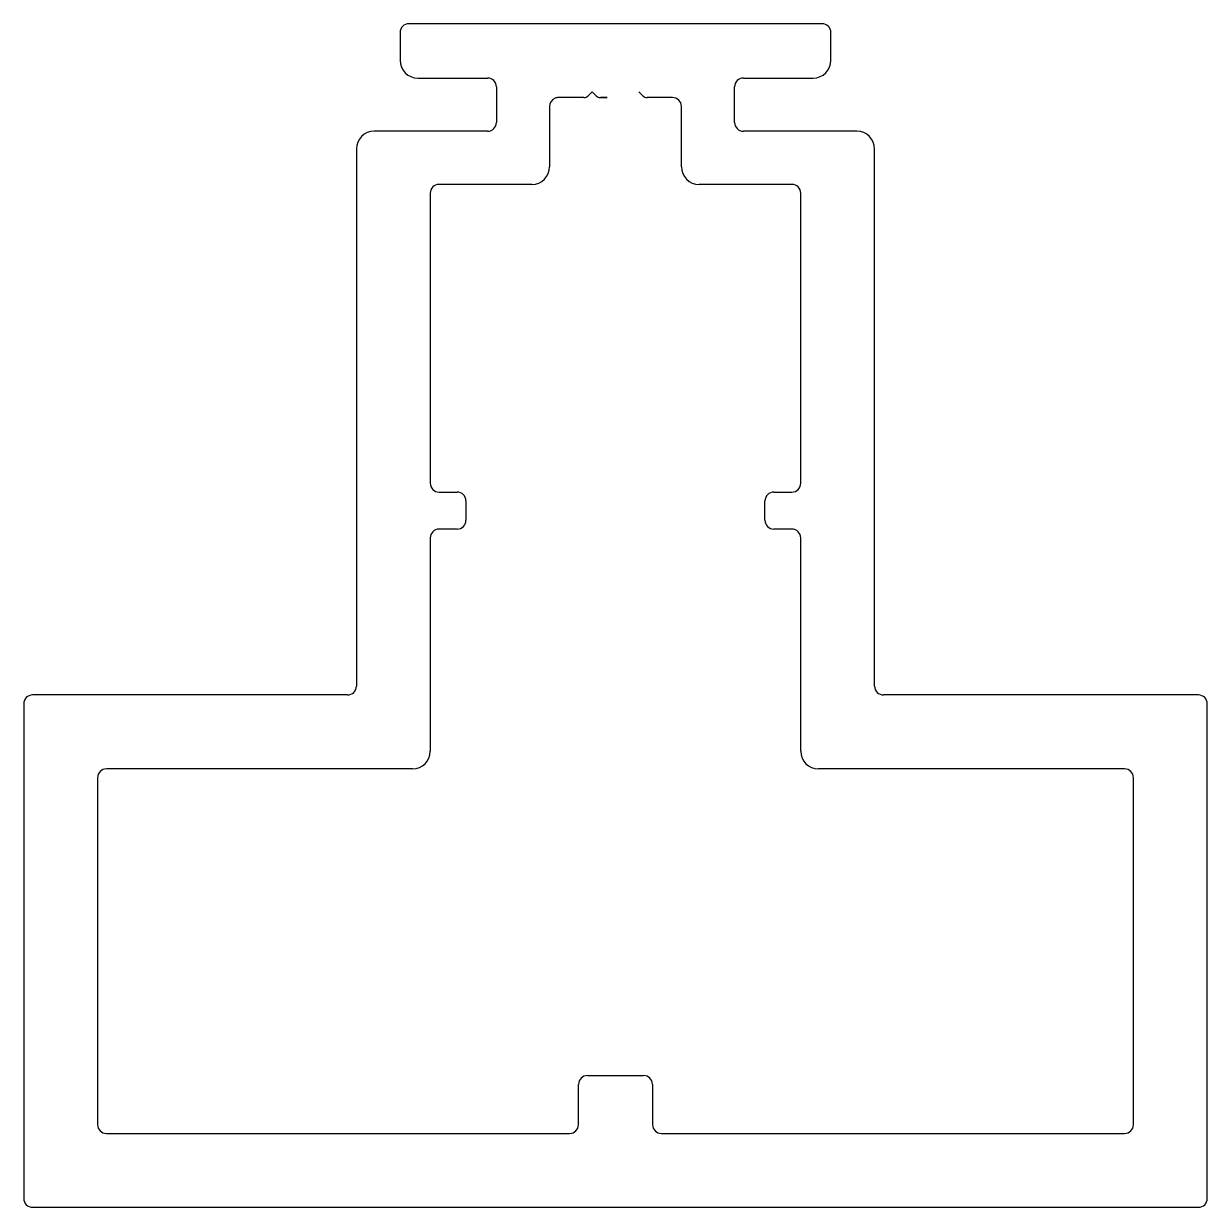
# Model space of a CAD drawing. Header units: inches. Extents: x -25.3 to 25.5, y 0.7 to 51.5.
import ezdxf

# ---------------------------------------------------------------- set-up
doc = ezdxf.new("R2010")
doc.units = ezdxf.units.IN
doc.header["$MEASUREMENT"] = 0
doc.layers.add('3', color=7, linetype='Continuous')

msp = doc.modelspace()

# ---------------------------------------------------------------- linework, layer by layer
at = {"layer": '3', "color": 7, "linetype": 'Continuous'}
for p, q in [((-0.84, 51.494), (-8.76, 51.494)), ((0.684, 51.494), (-0.84, 51.494)), ((8.961, 51.494), (0.684, 51.494)), ((-9.14, 51.114), (-9.14, 49.922)), ((9.341, 49.922), (9.341, 51.114)), ((-8.379, 49.162), (-5.388, 49.162)), ((-5.008, 48.782), (-5.008, 47.26)), ((5.209, 47.26), (5.209, 48.782)), ((5.589, 49.162), (8.58, 49.162)), ((-1.253, 48.325), (-2.346, 48.325)), ((-0.905, 48.569), (-1.076, 48.398)), ((-0.723, 48.398), (-0.894, 48.569)), ((-0.546, 48.325), (-0.253, 48.325)), ((-0.253, 48.325), (-0.546, 48.325)), ((-0.546, 48.325), (-0.253, 48.325)), ((-0.253, 48.325), (-0.546, 48.325)), ((-0.546, 48.325), (-0.253, 48.325)), ((-0.253, 48.325), (-0.546, 48.325)), ((1.277, 48.398), (1.106, 48.569)), ((2.547, 48.325), (1.454, 48.325)), ((-2.726, 47.945), (-2.726, 45.359)), ((2.927, 45.359), (2.927, 47.945)), ((-5.388, 46.88), (-10.255, 46.88)), ((10.456, 46.88), (5.589, 46.88)), ((-11.016, 46.12), (-11.016, 23.076)), ((11.217, 23.076), (11.217, 46.12)), ((-7.847, 44.219), (-7.847, 31.781)), ((-3.486, 44.599), (-7.467, 44.599)), ((7.668, 44.599), (3.688, 44.599)), ((8.048, 31.781), (8.048, 44.219)), ((-7.466, 31.4), (-6.694, 31.4)), ((-6.313, 31.019), (-6.313, 30.193)), ((6.514, 30.193), (6.514, 31.019)), ((6.895, 31.4), (7.667, 31.4)), ((-6.694, 29.812), (-7.466, 29.812)), ((7.667, 29.812), (6.895, 29.812)), ((-7.847, 29.431), (-7.847, 20.287)), ((8.048, 20.287), (8.048, 29.431)), ((-11.396, 22.696), (-24.908, 22.696)), ((25.109, 22.696), (11.597, 22.696)), ((-25.288, 22.316), (-25.288, 1.097)), ((25.489, 1.097), (25.489, 22.316)), ((-8.607, 19.527), (-21.739, 19.527)), ((21.941, 19.527), (8.809, 19.527)), ((-22.119, 19.147), (-22.119, 4.265)), ((22.321, 4.265), (22.321, 19.147)), ((-1.106, 6.372), (1.307, 6.372)), ((-1.487, 4.266), (-1.487, 5.991)), ((1.688, 5.991), (1.688, 4.266)), ((-21.739, 3.885), (-1.868, 3.885)), ((2.069, 3.885), (21.941, 3.885)), ((-24.908, 0.717), (25.109, 0.717))]:
    msp.add_line(p, q, dxfattribs=at)
for centre, radius, start, end in [((-8.76, 51.114), 0.38, 90, 180), ((8.961, 51.114), 0.38, 0, 90), ((-8.379, 49.922), 0.761, 180.0111, 269.9889), ((8.58, 49.922), 0.761, 270.0111, 359.9889), ((-5.388, 48.782), 0.38, 0, 90), ((5.589, 48.782), 0.38, 90, 180), ((-2.346, 47.945), 0.38, 112.5, 180), ((-2.346, 47.945), 0.38, 90, 112.5), ((-1.253, 48.575), 0.25, 270, 315), ((-0.899, 48.564), 0.008, 45, 135), ((-0.546, 48.575), 0.25, 225, 270), ((1.454, 48.575), 0.25, 225, 270), ((2.547, 47.945), 0.38, 0, 90), ((-5.388, 47.26), 0.38, 270, 360), ((5.589, 47.26), 0.38, 180, 270), ((-10.255, 46.119), 0.761, 90.0111, 179.9889), ((10.456, 46.119), 0.761, 0.0111, 89.9889), ((-3.487, 45.359), 0.761, 270.0111, 359.9889), ((3.688, 45.359), 0.761, 180.0111, 269.9889), ((-7.467, 44.219), 0.38, 90, 180), ((7.668, 44.219), 0.38, 0, 90), ((-7.466, 31.781), 0.381, 180, 270), ((7.667, 31.781), 0.381, 270, 0), ((-6.694, 31.019), 0.381, 360, 90), ((6.895, 31.019), 0.381, 90, 180), ((-6.694, 30.193), 0.381, 270, 0), ((6.895, 30.193), 0.381, 180, 270), ((-7.466, 29.431), 0.381, 90, 180), ((7.667, 29.431), 0.381, 360, 90), ((-11.396, 23.076), 0.38, 270, 360), ((11.597, 23.076), 0.38, 180, 270), ((-24.908, 22.316), 0.38, 90, 180), ((25.109, 22.316), 0.38, 0, 90), ((-8.607, 20.287), 0.761, 270.0111, 359.9889), ((8.809, 20.287), 0.761, 180.0111, 269.9889), ((-21.739, 19.147), 0.38, 90, 180), ((21.941, 19.147), 0.38, 0, 90), ((-1.106, 5.991), 0.381, 90, 180), ((1.307, 5.991), 0.381, 360, 90), ((-21.739, 4.265), 0.38, 180, 270), ((-1.868, 4.266), 0.381, 270, 0), ((2.069, 4.266), 0.381, 180, 270), ((21.941, 4.265), 0.38, 270, 360), ((-24.908, 1.097), 0.38, 180, 270), ((25.109, 1.097), 0.38, 270, 360)]:
    msp.add_arc(centre, radius, start, end, dxfattribs=at)

doc.saveas('drawing.dxf')
